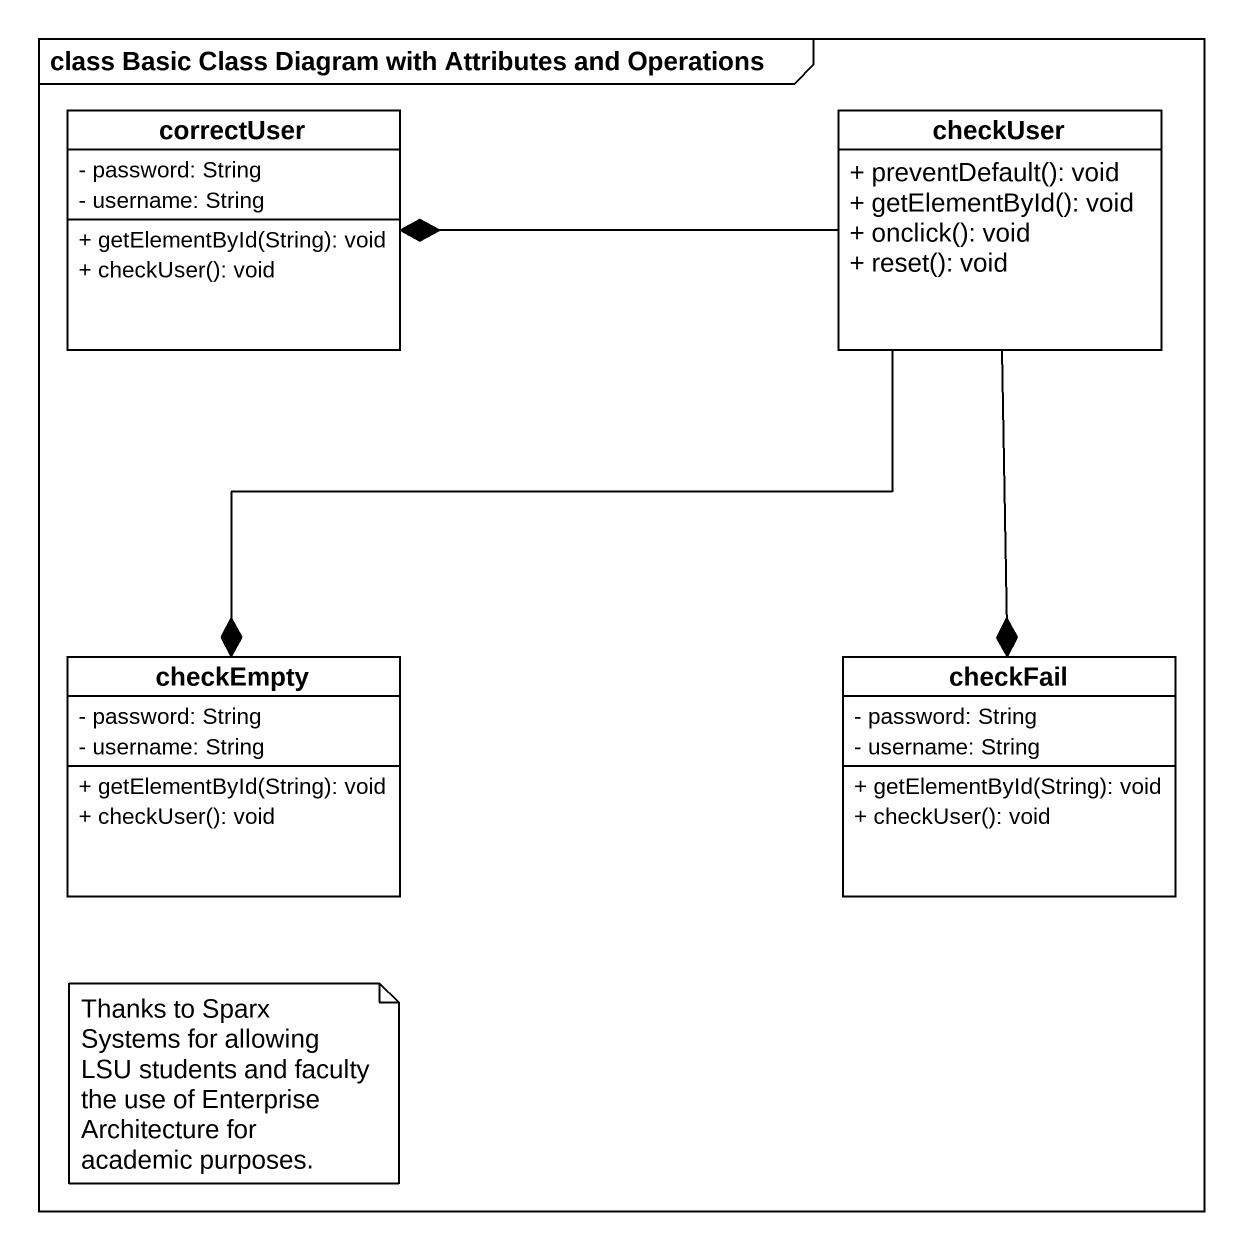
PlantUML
@startuml
mainframe class Basic Class Diagram with Attributes and Operations
hide circle
hide empty members
skinparam classAttributeIconSize 0
class correctUser {
  - password: String
  - username: String
  + getElementById(String): void
  + checkUser(): void
}
class checkUser {
  + preventDefault(): void
  + getElementById(): void
  + onclick(): void
  + reset(): void
}
class checkEmpty {
  - password: String
  - username: String
  + getElementById(String): void
  + checkUser(): void
}
class checkFail {
  - password: String
  - username: String
  + getElementById(String): void
  + checkUser(): void
}
checkUser -left-* correctUser
checkUser --* checkEmpty
checkUser --* checkFail
note as N1
  Thanks to Sparx Systems for allowing LSU students and faculty the use of Enterprise Architecture for academic purposes.
end note
@enduml
